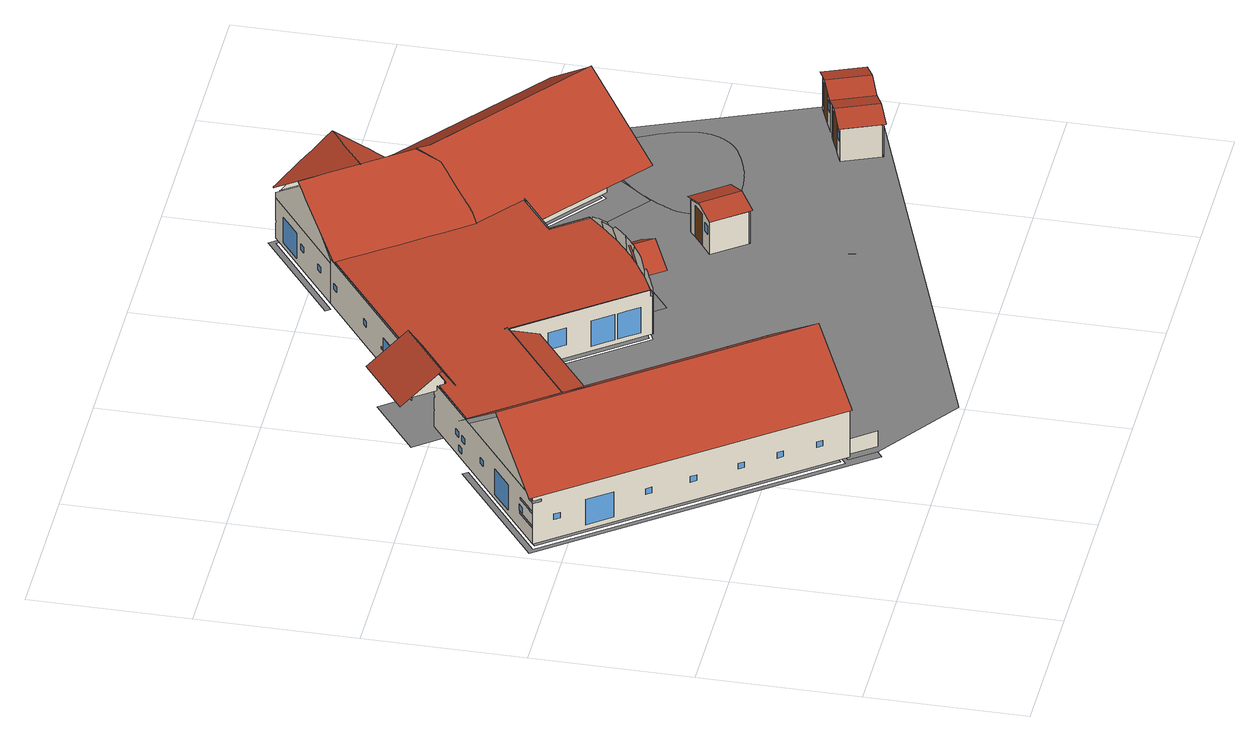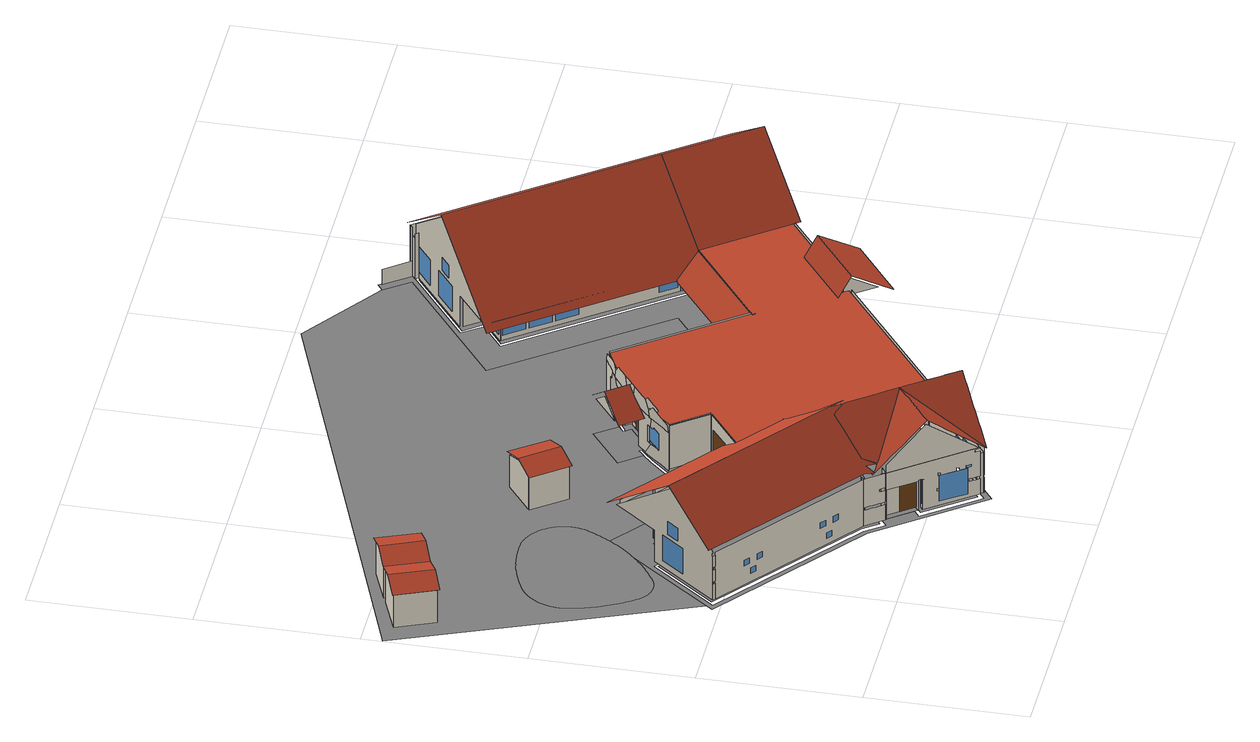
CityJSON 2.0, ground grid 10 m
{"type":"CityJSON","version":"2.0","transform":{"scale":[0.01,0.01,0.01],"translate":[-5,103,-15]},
"CityObjects":{
"building1":{"type":"Building","attributes":{"name":"COLONEL BY CHILD CARE CENTRE"},"geometry":[{"type":"MultiSurface","lod":"3","boundaries":[[[0,1,2,3]],[[4,5,6,7,8]],[[9,10,11,12,13,14,15]],[[16,17,18,19]],[[20,21,22,23,24,25]],[[26,27,28,29,30,31]],[[32,33,34,35]],[[36,37,38,39,40,41]],[[42,43,44,45,46,47]],[[48,49,50,51]],[[52,53,54,55,56,57]],[[58,59,60,61]],[[62,63,64,65]],[[66,67,68,69,70]],[[71,72,73,74,75]],[[76,77,78,79,80]],[[81,82,83,84,85,86]],[[87,88,89,90,91,92,93]],[[94,95,96,97,98,99,100]],[[101,102,103,104,105]],[[106,107,108,109,110,111]],[[112,113,114,115]],[[116,117,118,119,120,121]],[[122,123,124,125]],[[126,127,128,129,130,131,132]],[[133,134,135,136,137,138]],[[139,140,141,142,143,144,145]],[[146,147,148,149,150,151]],[[152,153,154,155,156]],[[157,158,159,160]],[[161,162,163,164]],[[165,166,167,168,169,170]],[[171,172,173,174]],[[175,176,177,178]],[[179,180,181,182]],[[183,184,185,186,187,188,189,190]],[[191,192,193,194,195,196]],[[197,198,199,200]],[[201,202,203,204,205]],[[206,207,208,209]],[[210,211,212,213]],[[214,215,216,217]],[[218,219,220,221]],[[222,223,224,225]],[[226,227,228,229]],[[230,231,232,233]],[[234,235,236,237]],[[238,239,240,241,242,243,244]],[[245,246,247,248,249,250,251]],[[252,253,254,255,256,257,258]],[[259,260,261,262,263,264,265]],[[266,267,268,269,270,271]],[[272,273,274,275]],[[276,277,278,279]],[[280,281,282,283,284,285,286,287,288,289]],[[290,291,292,293]],[[294,295,296,297]],[[298,299,300,301,302]],[[303,304,305,306]],[[307,308,309,310]],[[311,312,313,314]],[[315,316,317,318,319,320,321],[2,1,0,3],[15,14,13,12,11,10,9],[8,7,6,5,4]],[[322,323,324,325,326,327,328,329,330,331,332,333],[47,46,45,44,43,42],[48,51,50,49],[36,41,40,39,38,37],[32,35,34,33],[26,31,30,29,28,27],[16,19,18,17],[20,25,24,23,22,21]],[[334,335,336,337,338]],[[339,340,341,342,343,344]],[[57,56,344,341,345,346,53,52],[60,59,58,61]],[[347,348,349,350,64,63,62,65],[70,69,68,67,66],[80,79,78,77,76],[75,74,73,72,71],[86,85,84,83,82,81]],[[351,352,353,354,355,356],[99,98,97,96,95,94,100],[93,92,91,90,89,88,87],[104,103,102,101,105]],[[357,358,359,360,361,362,363,364,365,366,367,368,369]],[[370,371,372,373],[115,114,113,112],[111,110,109,108,107,106],[121,120,119,118,117,116],[125,124,123,122]],[[374,375,376,377,378,379]],[[380,381,382,383,384,385,386,387,388,389,390,391,392,393,394,395]],[[396,397,398,399]],[[400,401,402,403,404]],[[405,406,407,408,409,410,411,412,413,414,415,416,417,418,419,420,421]],[[405,421,422,423,424,425,426,427,428,429,430],[150,149,148,147,146,151],[144,143,142,141,140,139,145]],[[431,432,433,434,435,436,437,438,439,440,441,442,443,444,445,446,447,448,449,450,451,452,453,454,455,456,457,458,459,460,461,462,463,464,465,466,467,468,469,470],[160,159,158,157],[163,162,161,164]],[[471,472,473,474],[475,476,477,478,479,480]],[[481,482,483,484]],[[485,486,487,488,468,489,490,491],[177,176,175,178],[173,172,171,174],[170,169,168,167,166,165]],[[492,493,494,495,496,497,498,499,500,501,502,503,504,505,506,507,508,509,510,511,512,513,514,515,516,517]],[[518,519,520,521]],[[522,523,524,525,526,527,528,529,530,531,532,533,534,535,536,537,538,539]],[[540,371,180,179,182,181,541,542]],[[543,544,545,546,547,548,549,550,551,552,553,554,555,556,557,558,559,560,561,562,563,564,565,566,567,568,569,570,571,572,573,574,575,576,577,578,579,580,581,582,583,584,585,586,587,588,589,590,591,592,593,594]],[[595,596,597,598,599,600,601,602]],[[603,604,605,606,607,608,609,610,611,612,613,614,615,616,617,618]],[[191,196,619,200,199,620,195,538,534,606,618,192]],[[621,622,623,624]],[[566,625,626,627,628,629]],[[205,204,628,630,631,632]],[[633,632,634,635]],[[636,637,638,639,640,641,642,643,644,645,646,647,648,649,650,651,652,653,654,655,656,657,658,659,660,661,662,663,664,665,666,667,668,669,670,671,672,673,674,675,676,677,678,679,680,681,682,683,684,685,686,687,688,689,690,691,692,693,694,695],[229,228,227,226],[206,209,208,207],[225,224,223,222],[217,216,215,214],[213,212,211,210],[221,220,219,218]],[[696,697,698,699]],[[700,701,702,703,704,705,706,707,708,709,710,711,712,713,714,715,716,717,718,719,720,721,722,723,724,725,726,727,728,729,730,731,732,733,734,735,736,737,738,739,740,741,742,743,744]],[[745,746,747,748]],[[749,750,751,752,753,754],[243,242,241,240,239,238,244],[236,235,234,237],[232,231,230,233]],[[755,756,757,420],[271,270,269,268,267,266],[275,274,273,272],[259,265,264,263,262,261,260],[258,257,256,255,254,253,252],[279,278,277,276],[245,251,250,249,248,247,246]],[[758,759,760,761]],[[762,763,764,765,766,767,768,769,770,771,772,281,773,774,775,776,777]],[[778,779,780,781,782,783,784,785,786,774,787,788,789,790,791,768,792,793,794,795,796,797,798,799,800]],[[801,802,803,804,805,806,807,808,809,810]],[[811,812,813,814,815,816,817,818,819,820,821]],[[822,823,824,825,826,827,828,829,830,831,832]],[[833,834,835]],[[836,837,838,839,840,841]],[[842,843,844,845,840,846]],[[847,848,842,846]],[[849,850,851,852,853,843]],[[854,855,856,857,858]],[[856,372,859,860,861,862,863,540,371,864,857]],[[865,866,867,868]],[[869,870,871,872]],[[873,329,337,874]],[[875,876,871,877]],[[878,879,880,881]],[[882,883,884,885]],[[886,887,888,889]],[[890,891,892,488,487]],[[893,894,895,896]],[[897,898,899,900,901,902,903,904,905,906,907]],[[908,909,910,911,912,913,914,915,916,917]],[[918,919,920,921,922,923,924,925,911,926]],[[927,928,929,930,931,932,921,933,919]],[[934,935,936,937,938,939,940,929,941,942]],[[943,944,945,946,947,948,949,950,936,951]],[[952,953,954,955]],[[956,957,958,959,960]],[[961,962,963,964,965,966]],[[967,963,964,293,292,291,290,968,969],[296,295,294,297]],[[970,971,972,973,974,975,976,977]],[[978,979,980,976,977]],[[981,982,983,984]],[[985,986,987,302,301,300,299,972,973],[305,304,303,306]],[[988,989,990,991]],[[992,993,994,995,996]],[[997,998,999,1000]],[[1001,1002,1003,310,309,308,307,1004,1005],[313,312,311,314]],[[1006,1007,1008,1009,1010,1011,1012,1013,1014,1015,1016,1017,1018,1019,1020,1021,1022,1023,1024,1025,1026,1027,1028,1029,1030,1031,1032,1033,1034,1035,1036,1037,1038]],[[1039,1040,1041,1042,1043,1044,1045,1046,1047,1048,1049,1050,1051,1052,1053,1054,1055,1056,1057,1058,1059,1011,1060,1009,1008,1061,1062,1063,1064,1065,1066,1067,1068,1069,1070,1071,1072]],[[1073,1074,1075,1076,1077,1078,1079,1080,1081,1082,1083,1084,1085,1086,1087,1088,1089]],[[1090,1091,1092,1093,1094,1095,1096,1097,1098,1099,1100,1101,1102,1103,1104,1105,1106,1107,1108]],[[1085,1084,1109,1110,1111,1112,1113,1114,1115,1116,1117,1118,1119,1120,1121,1122,1123,1124,1125,1126,1127,1128,1129,1130,1131,1132,1133,1134,1135,1136,1137,1138,1139,1140,1141,1142,1143,1144,1145]],[[1146,1096,1147,1148,1149,1150,1151,1152,1153,1154,1140,1139,1138,1137,1155,1135,1156,1157,1158,1159,1160,1161,1162,1163,1164,1165,1166,1167,1168,1169,1170,1171,1172,1173,1174,1175,1176,1177,1178,1179,1180,1181,1182,1183,1184,1185,1186,1187,1188,1189,1190,1191]],[[1192,1193,1194,1195]],[[1196,1197,1198,1199,1200,1201]],[[1202,810,1203,1204,1197,1196]],[[1205,1206,1207,1208]],[[1209,1210,1205,1208]],[[1211,1212,1213,1214,1215,1216,1217,1193,1218]],[[1215,1214,1219,1220,1221]],[[1222,1211,1218,1192]],[[1223,1213,1224,1225,1226,1227,1228]],[[1227,1229,1230,1228]],[[1231,1232,1233]],[[1234,1231,1233]],[[1235,1234,1233]],[[1236,1235,1233]],[[1237,1236,1233]],[[1238,1237,1233]],[[1239,1238,1233]],[[1240,1239,1233]],[[1241,1240,1233]],[[1242,1241,1233]],[[1243,1242,1233]],[[1244,1243,1233]],[[1245,1244,1233]],[[1246,1247,1248]],[[1246,1248,1233]],[[1249,1250,1233]],[[1251,1245,1233]],[[1251,1252,1245]],[[1253,1251,1233]],[[1254,1255,1233]],[[1255,1256,1233]],[[1254,1257,1255]],[[1258,1259,850,1260,1261,838,1262,1263,1264,1265,1266,1267,1268,1269,1270,1271,1272,1273,1274,1275,1276,1277,1278,1279,1280,1281,1282,1283,1284,1285,1286,1287,1288,1289,1290,1291,1292,1293,1294,1295,1296,1297,1298,1299,1300,1301]],[[1302,1303,1304,1305]],[[1306,1307,1303,1302]],[[1308,1309,1307,1306]],[[1310,1311,1309,1308]],[[1312,1313,1314,1315]],[[1316,1317,1313,1312]],[[1318,1319,1320,1321,1322,1323,1324,1325,1326,1327,1328,1329,1330,1331,1332,1333,1334,1335,1336,1337,1338,1339,1340,1341,1342,1343,1344,1345,1346,1347,1348,1349,1350,1351,1352,1353,1354,1355,1356,1357,1358,1359,1360,1361,1362,1363,1364,1365,1366,1367,1368]],[[1369,1370,1371,1372,1373,1374,1375,1376,1377,1378,1379,1380,1381,1382,1383,1384]],[[1385,1386,1387,1388,1389,1337,1336,1390,1391,1392,1393,1394]],[[1395,1396,1397,1398,1399,1400,1401,1402,1403,1404,1405,1406,1407,1408,1409,1410,1411,1412,1413,1414]],[[1415,1416,1417,1410,1409,1408,1418,1419,1420,1421,1422,1423,1424,1425,1426,1427,1428,1429,1430,1431,1432,1433,1434,1435,1436,1437,1438,1439,1440,1441,1442,1443,1444,1445,1446,1447,1448,1449,1450,1451,1372,1371,1370,1369]],[[1452,1453,1454,1455]],[[1456,1457,1458,1459]],[[1460,1461,1462,1463,1464,1465,1466,1467,1468,1469,1470,1471,1472,1473,1474,1475,1476,1477,1478,1479,1480,1481,1482],[1483,1484,1485,1486,1487,1488,1489,1490,1491,1492,1493,1494,1495,1496,1497,1498,1499,1500,1501,1502,1503,1504,1505,1506,1507,1508,1509,1510,1511,1512,1513,1514,1515,1516,1517,1518,1519,1520,1521,1522,1523,1524,1525,1526,1527,1528,1529,1530,1531,1532,1533,1534,1535,1536,1537,1538,1539,1540,1541,1542,1543,1544,1545,1546,1547,1548,1549,1550,1551,1552,1553,1554,1555,1556,1557,1558,1559,1560,1561,1562,1563,1564,1565,1566,1567,1568,1569,1570,1571,1572,1573,1574,1575,1576,1577,1578,1579,1580,1581,1582,1583,1584,1585,1586,1587,1588,1589,1590,1591,1592,1593,1594,1595,1596,1597,1598,1599,1600,1601,1602,1603,1604,1605,1606,1607,1608,1609]],[[1610,1611,1612,1613]],[[1614,1615,1616,1617,1618,1619,1620,1621,1622,1623,1624,1625,1626,1627,1628,1629,1630,1631,1632,1633,1634,1635,1636,1637,1638,1639,1640,1641,1642,1643,1644,1645,1646,1647,1648,1649,1650,1651,1652,1653,1654,1655,1656,1657,1658,1659,1660,1661,1662,1663,1664,1665,1666,1667,1668,1669,1670,1671,1672,1673,1674,1675,1676,1677,1678,1679,1680,1681,1682,1683,1684,1685,1686,1687,1688,1689,1690,1691,1692,1693,1694,1695,1696,1697,1698,1699,1700,1701,1702,1703,1704,1705,1706,1707,1708,1709,1710,1711,1712,1713,1714,1715,1716,1717,1718,1719,1720,1721,1722,1723,1724,1725,1726,1727,1728,1729,1730,1731,1732,1733,1734,1735,1736,1737,1738,1739,1740,1741,1742,1743,1744,1745,1746,1747,1748,1749,1750,1751,1752,1753,1754,1755,1756,1757,1758,1759,1760,1761,1762,1763,1764,1765,1766,1767,1768,1769,1770,1771,1772,1773,1774,1775,1776,1777,1778,1779,1780,1781,1782,1783,1784,1785,1786,1787,1788,1789,1790,1791,1792,1793,1794,1795,1796,1797,1798,1799,1800,1801,1802,1803,1804,1805,1806,1807,1808,1809,1810,1811,1812,1813,1814,1815,1816,1817,1818,1819,1820,1821,1822,1823,1824,1825,1826,1827,1828,1829,1830,1831,1832,1833]],[[1834,1835,1836,1837,1838,1839,1840,1841,1842,1843,1844,1845,1846,1847,1848,1849,1850,1851,1852,1853,1854,1855,1856,1857,1858,1859,1860,1861,1862,1863,1864,1865,1866,1867,1868,1869,1870,1871,1872,1873,1874,1875,1876,1877,1878,1879,1880,1881,1882,1883,1884,1885,1886,1887,1888,1889,1890,1891,1892,1893,1894,1895,1896,1897,1898,1899,1900,1901,1902,1903,1904,1905,1906,1907,1908,1909,1910,1911,1912,1913,1914,1915,1916,1917,1918,1919,1920,1921,1922,1923,1924,1925,1926,1927,1928,1929,1930,1931,1932,1933,1934,1935,1936,1937,1938,1939,1940,1941,1942,1943,1944,1945,1946,1947,1948,1949,1950,1951,1952,1953,1954,1955,1956,1957,1958,1959,1960,1961,1962,1963,1964,1965,1966,1967,1968,1969,1970,1971,1972,1973,1974,1975,1976,1977,1978,1979,1980,1981,1982,1983,1984,1985,1986,1987,1988,1989,1990,1991,1992,1993,1994,1995,1996,1997,1998,1999,2000,2001,2002,2003,2004,2005,2006,2007,2008,2009,2010,2011,2012,2013,2014,2015,2016,2017,2018,2019,2020,2021,2022,2023,2024,2025,2026,2027]]],"semantics":{"surfaces":[{"type":"Window"},{"type":"Door"},{"type":"WallSurface"},{"type":"RoofSurface"},{"type":"GroundSurface"}],"values":[0,0,0,0,0,0,0,0,0,0,1,0,0,0,0,0,0,0,0,0,0,0,0,0,1,0,0,0,0,0,0,0,0,0,1,0,1,0,1,0,0,0,0,0,0,0,0,0,0,0,0,0,0,0,0,1,0,1,0,1,0,2,2,2,2,2,2,2,2,2,2,2,2,2,2,2,2,2,2,2,2,2,2,2,2,2,2,2,2,2,2,2,2,2,2,2,2,2,2,2,2,2,2,2,2,2,2,2,2,2,2,2,2,2,2,2,2,2,2,2,2,2,2,2,2,2,2,2,2,2,2,2,2,2,2,2,2,2,3,3,3,3,3,3,3,3,3,3,3,3,3,3,3,3,3,3,3,3,3,3,3,3,3,3,3,3,3,3,3,3,3,3,3,3,3,3,3,3,3,3,3,3,3,4,4,4,4,4,4,4,4,4,4,4]}}]}
},
"vertices":[
[1494,705,281],[1494,705,101],[1375,614,101],[1375,614,281],[1657,828,281],[1731,884,281],[1731,884,101],[1587,775,101],[1587,775,281],[1694,856,401],[1694,856,359],[1694,856,311],[1661,831,311],[1657,828,311],[1623,802,311],[1623,802,401],[303,1919,89],[303,1919,269],[412,1775,269],[412,1775,89],[192,2065,188],[189,2069,188],[178,2083,188],[178,2083,228],[203,2051,228],[203,2051,188],[552,1590,188],[549,1594,188],[538,1608,188],[538,1608,228],[562,1577,228],[562,1577,188],[713,1377,188],[713,1377,228],[738,1345,228],[738,1345,188],[914,1112,188],[911,1116,188],[901,1130,188],[901,1130,228],[925,1098,228],[925,1098,188],[1221,707,188],[1218,711,188],[1208,725,188],[1208,725,228],[1232,693,228],[1232,693,188],[1054,928,188],[1054,928,228],[1078,896,228],[1078,896,188],[1817,1138,276],[1817,1138,56],[1813,1135,56],[1748,1086,56],[1744,1083,56],[1744,1083,276],[1890,1193,269],[1890,1193,89],[1833,1150,89],[1833,1150,269],[1197,2140,236],[1161,2188,236],[1161,2188,56],[1197,2140,56],[1804,1339,269],[1804,1339,89],[1841,1290,89],[1894,1220,89],[1894,1220,269],[1597,1612,269],[1597,1612,89],[1653,1538,89],[1688,1492,89],[1688,1492,269],[1734,1431,269],[1700,1476,269],[1700,1476,89],[1791,1356,89],[1791,1356,269],[1209,2124,209],[1209,2124,89],[1244,2078,89],[1247,2074,89],[1281,2028,89],[1281,2028,209],[2190,2131,89],[2152,2181,89],[2099,2251,89],[2099,2251,269],[2155,2177,269],[2190,2131,269],[2190,2131,177],[2293,1995,89],[2237,2069,89],[2202,2115,89],[2202,2115,269],[2240,2065,269],[2293,1995,269],[2293,1995,177],[1964,2430,149],[1929,2475,149],[1929,2475,269],[2001,2380,269],[2001,2380,149],[3435,2695,89],[3435,2695,177],[3435,2695,182],[3435,2695,269],[3553,2603,269],[3553,2603,89],[3568,2591,89],[3568,2591,269],[3687,2499,269],[3687,2499,89],[3294,2804,89],[3290,2807,89],[3245,2843,89],[3245,2843,209],[3339,2769,209],[3339,2769,89],[3181,2892,89],[3181,2892,269],[3229,2855,269],[3229,2855,89],[3762,2557,276],[3806,2636,276],[3806,2636,56],[3803,2630,56],[3764,2560,56],[3761,2555,56],[3761,2555,276],[3727,2496,269],[3757,2547,269],[3757,2547,89],[3756,2546,89],[3727,2494,89],[3727,2494,269],[4035,2667,281],[4038,2671,281],[4092,2740,281],[4092,2740,100],[3981,2598,100],[3981,2598,188],[3981,2598,281],[4064,2704,401],[4064,2704,311],[4038,2671,311],[4035,2667,311],[4009,2633,311],[4009,2633,401],[1694,3410,164],[1694,3410,264],[1693,3410,264],[1596,3339,264],[1596,3339,164],[1917,3574,188],[1917,3574,228],[1885,3550,228],[1885,3550,188],[2234,3815,188],[2234,3815,228],[2203,3791,228],[2203,3791,188],[2780,4228,89],[2780,4228,269],[2710,4175,269],[2706,4172,269],[2636,4119,269],[2636,4119,89],[2593,4087,188],[2593,4087,228],[2561,4063,228],[2561,4063,188],[2410,3948,188],[2410,3948,228],[2378,3924,228],[2378,3924,188],[3003,2778,276],[3003,2778,56],[2865,2674,56],[2865,2674,276],[3040,4058,266],[2987,4135,266],[2937,4207,266],[2937,4207,174],[2937,4207,86],[2937,4206,86],[2990,4130,86],[3040,4058,86],[2702,2222,276],[2702,2222,56],[2698,2219,56],[2634,2170,56],[2630,2167,56],[2630,2167,276],[2630,2168,269],[2630,2168,89],[2582,2131,89],[2582,2131,269],[3088,3929,266],[3088,3929,56],[3147,3850,56],[3152,3844,56],[3152,3844,266],[503,2503,89],[503,2503,269],[359,2394,269],[359,2394,89],[891,2796,96],[891,2796,136],[859,2772,136],[859,2772,96],[859,2772,188],[859,2772,228],[827,2748,228],[827,2748,188],[922,2821,188],[922,2821,228],[891,2796,228],[891,2796,188],[659,2621,188],[659,2621,228],[627,2597,228],[627,2597,188],[237,2301,188],[237,2301,228],[205,2277,228],[205,2277,188],[1521,2483,269],[1521,2483,89],[1446,2426,89],[1446,2426,269],[1430,2414,269],[1430,2414,89],[1382,2378,89],[1382,2378,269],[1293,2310,269],[1366,2365,269],[1366,2365,177],[1366,2365,89],[1247,2275,89],[1247,2275,182],[1247,2275,269],[3522,3524,205],[3522,3524,228],[3490,3548,228],[3490,3548,210],[3490,3548,188],[3504,3537,188],[3522,3524,188],[3601,3462,205],[3601,3462,228],[3569,3487,228],[3569,3487,210],[3569,3487,188],[3583,3476,188],[3601,3462,188],[3985,3164,205],[3985,3164,228],[3954,3188,228],[3954,3188,210],[3954,3188,188],[3972,3174,188],[3985,3164,188],[4064,3102,228],[4033,3127,228],[4033,3127,210],[4033,3127,188],[4047,3116,188],[4064,3102,188],[4025,3133,151],[3993,3157,151],[3993,3157,111],[4025,3133,111],[3561,3493,135],[3530,3517,135],[3530,3517,95],[3561,3493,95],[2855,2292,266],[2948,2366,266],[2948,2366,204],[2948,2366,146],[2947,2365,146],[2902,2330,146],[2898,2326,146],[2854,2291,146],[2854,2291,209],[2854,2291,266],[4753,1400,56],[4753,1400,277],[4664,1364,277],[4664,1364,56],[4632,1351,182],[4632,1351,240],[4592,1334,240],[4592,1334,182],[4394,1254,56],[4477,1288,56],[4477,1288,277],[4387,1251,277],[4387,1251,56],[4356,1238,182],[4356,1238,240],[4316,1222,240],[4316,1222,182],[3366,1890,56],[3366,1890,277],[3289,1832,277],[3289,1832,56],[3262,1812,182],[3262,1812,240],[3227,1785,240],[3227,1785,182],[1819,950,281],[1811,945,281],[1811,945,56],[1344,591,56],[1344,591,421],[1652,824,716],[2114,1175,281],[131,2146,342],[131,2146,362],[119,2161,362],[107,2177,362],[95,2193,362],[95,2193,404],[1338,554,404],[1338,554,56],[95,2193,56],[95,2193,342],[107,2177,342],[119,2161,342],[1342,557,404],[1355,567,404],[1360,571,408],[1360,571,56],[1342,557,56],[1807,966,56],[1807,966,340],[1728,1070,340],[1724,1075,340],[1724,1075,56],[1728,1070,56],[1905,1205,340],[1905,1205,56],[1902,1210,56],[1902,1210,340],[1146,2207,340],[1146,2207,56],[1775,2678,372],[2330,1946,372],[2330,1946,328],[2338,1936,328],[2338,1936,56],[1775,2678,56],[2884,2580,56],[2830,2650,56],[2830,2650,328],[2830,2650,340],[2830,2650,372],[2990,2440,372],[2990,2440,340],[2990,2440,328],[2990,2440,260],[2990,2440,192],[2990,2440,114],[2990,2440,56],[2889,2573,56],[3704,2486,56],[3167,2903,56],[3167,2903,396],[3704,2486,396],[3811,2654,56],[3812,2653,56],[3812,2653,276],[3821,2646,276],[3821,2646,545],[3811,2654,545],[3818,2633,536],[3818,2633,56],[3814,2628,56],[3814,2628,276],[3758,2556,276],[3758,2556,56],[3707,2491,56],[3707,2491,89],[3715,2500,89],[3752,2548,89],[3752,2548,269],[3715,2500,269],[3707,2491,269],[3707,2491,281],[3715,2500,281],[3715,2500,410],[3922,2553,536],[3929,2562,545],[3929,2562,56],[3922,2553,56],[3814,2629,56],[3814,2629,531],[3918,2548,531],[3918,2548,281],[3918,2548,56],[4257,2953,367],[4256,2953,367],[4242,2964,367],[4242,2964,286],[4253,2956,286],[4254,2955,286],[4254,2955,266],[4253,2956,266],[4242,2964,266],[4242,2964,184],[4253,2956,184],[4254,2955,184],[4254,2955,164],[4253,2956,164],[4242,2964,164],[4242,2964,56],[4257,2953,56],[3939,2543,56],[3939,2543,281],[3933,2536,281],[3729,2273,281],[4042,2675,669],[4257,2953,399],[4257,2953,387],[4253,2948,387],[4253,2948,367],[1395,3179,184],[1409,3189,184],[1424,3201,184],[1440,3213,184],[1456,3225,184],[1472,3237,184],[1488,3249,184],[1504,3262,184],[1520,3274,184],[1536,3286,184],[1552,3298,184],[1568,3310,184],[1584,3322,184],[1600,3334,184],[1600,3334,264],[1695,3407,264],[1695,3407,184],[1711,3419,184],[1727,3431,184],[1727,3431,164],[1711,3419,164],[1695,3407,164],[1600,3334,164],[1584,3322,164],[1568,3310,164],[1552,3298,164],[1536,3286,164],[1520,3274,164],[1504,3262,164],[1488,3249,164],[1472,3237,164],[1456,3225,164],[1440,3213,164],[1424,3201,164],[1409,3189,164],[1395,3179,164],[1395,3179,56],[2269,3842,56],[2269,3842,372],[1395,3179,372],[2286,3819,372],[2273,3837,372],[2273,3837,56],[2286,3819,56],[2275,3834,164],[2275,3834,264],[2278,3831,264],[2278,3830,264],[2281,3826,264],[2281,3826,164],[2862,4283,56],[2875,4266,56],[2875,4266,340],[2862,4283,340],[2858,4288,184],[2863,4292,184],[2863,4292,340],[2269,3842,340],[2863,4292,56],[2863,4292,164],[2858,4288,164],[3263,3764,286],[3275,3748,286],[3275,3748,266],[3263,3764,266],[3251,3780,266],[3251,3780,184],[3264,3763,184],[3276,3747,184],[3288,3731,184],[3300,3715,184],[3312,3699,184],[3324,3684,184],[3336,3668,184],[3336,3668,164],[3324,3684,164],[3312,3699,164],[3300,3715,164],[3288,3731,164],[3276,3747,164],[3264,3763,164],[3251,3780,164],[3251,3780,56],[3337,3667,56],[3337,3667,387],[3251,3780,387],[3251,3780,286],[3332,3663,56],[3313,3649,56],[3313,3649,387],[3332,3663,387],[2607,2096,85],[2607,2096,114],[2607,2096,143],[2607,2096,172],[2607,2096,191],[2607,2096,211],[2607,2096,230],[2607,2096,250],[2607,2096,274],[2607,2096,298],[2607,2096,328],[2607,2096,340],[2581,2130,340],[2577,2135,340],[2577,2135,328],[2577,2135,56],[2581,2130,56],[2607,2096,56],[3167,2903,372],[2846,2660,56],[2846,2660,372],[3040,4059,266],[3040,4059,178],[3050,4046,178],[3050,4046,158],[3040,4059,158],[3040,4059,86],[2987,4129,86],[2931,4203,86],[2931,4203,164],[2920,4217,164],[2907,4233,164],[2895,4249,164],[2883,4265,164],[2880,4269,164],[2880,4269,56],[3105,3973,56],[3105,3973,266],[3099,3981,266],[3099,3981,273],[3115,3959,276],[3123,3949,273],[3123,3949,266],[3248,3784,266],[3248,3784,387],[2880,4269,387],[2880,4269,381],[2888,4258,381],[2901,4242,381],[2901,4242,361],[2888,4258,361],[2880,4269,361],[2880,4269,184],[2883,4265,184],[2895,4249,184],[2907,4233,184],[2920,4217,184],[2931,4203,184],[2931,4203,266],[2925,4211,266],[2912,4227,266],[2912,4227,286],[2925,4211,286],[2937,4195,286],[2937,4195,266],[2961,4163,266],[2961,4163,286],[2973,4147,286],[2973,4147,266],[3033,4067,266],[3033,4067,286],[3045,4051,286],[3045,4051,266],[3081,3955,266],[3089,3961,266],[3089,3961,86],[3097,3967,86],[3097,3967,266],[3100,3970,266],[3100,3970,56],[3081,3955,56],[2753,2268,56],[2753,2268,328],[2753,2268,340],[2756,2263,340],[2782,2229,340],[2782,2229,328],[2782,2229,294],[2782,2229,260],[2782,2229,226],[2782,2229,192],[2782,2229,158],[2782,2229,124],[2782,2229,104],[2782,2229,85],[2782,2229,56],[2756,2263,56],[2630,2167,269],[2630,2167,89],[3247,3776,387],[3247,3776,56],[3260,3758,56],[3260,3758,387],[3216,3760,387],[3201,3749,387],[3201,3749,56],[3216,3760,56],[3248,3784,56],[3216,3760,269],[3090,3927,269],[3090,3927,266],[3090,3927,56],[3117,3947,266],[3117,3947,56],[1156,2998,184],[1156,2998,266],[1143,2988,266],[1143,2988,286],[1156,2998,286],[1156,2998,372],[100,2197,372],[100,2197,362],[111,2206,362],[127,2218,362],[143,2230,362],[143,2230,342],[127,2218,342],[111,2206,342],[100,2197,342],[100,2197,286],[107,2202,286],[123,2215,286],[139,2227,286],[155,2239,286],[171,2251,286],[186,2263,286],[202,2275,286],[218,2287,286],[234,2299,286],[234,2299,266],[218,2287,266],[202,2275,266],[186,2263,266],[171,2251,266],[155,2239,266],[139,2227,266],[123,2215,266],[107,2202,266],[100,2197,266],[100,2197,184],[111,2205,184],[127,2218,184],[143,2230,184],[159,2242,184],[174,2254,184],[190,2266,184],[206,2278,184],[222,2290,184],[238,2302,184],[238,2302,164],[222,2290,164],[206,2278,164],[190,2266,164],[174,2254,164],[159,2242,164],[143,2230,164],[127,2218,164],[111,2205,164],[100,2197,164],[100,2197,56],[1156,2998,56],[1156,2998,164],[1147,2991,164],[1147,2991,184],[1173,2976,56],[1173,2976,372],[1160,2993,372],[1160,2993,56],[1408,3162,340],[1169,2981,340],[1169,2981,298],[1175,2985,300],[1180,2989,302],[1186,2993,304],[1191,2998,306],[1197,3002,307],[1203,3006,309],[1208,3010,311],[1214,3015,312],[1220,3019,313],[1225,3023,315],[1231,3028,316],[1237,3032,317],[1242,3036,318],[1248,3041,319],[1254,3045,319],[1260,3049,320],[1265,3054,320],[1271,3058,321],[1277,3062,321],[1283,3067,321],[1289,3071,321],[1294,3076,321],[1300,3080,321],[1306,3084,321],[1312,3089,320],[1318,3093,320],[1323,3098,319],[1329,3102,319],[1335,3106,318],[1341,3111,317],[1346,3115,316],[1352,3119,315],[1358,3124,313],[1363,3128,312],[1369,3132,311],[1375,3137,309],[1380,3141,307],[1386,3145,306],[1392,3149,304],[1397,3154,302],[1403,3158,300],[1408,3162,297],[1790,2689,372],[1779,2703,372],[1779,2703,56],[1790,2689,56],[1776,2676,56],[1231,2263,56],[1231,2263,276],[1159,2208,276],[1159,2208,372],[1776,2676,372],[4242,2964,387],[3330,3673,387],[3330,3673,56],[3326,3668,391],[3312,3649,409],[3312,3649,56],[3326,3668,56],[2984,2407,328],[3013,2439,328],[3013,2439,56],[2960,2381,56],[2908,2322,56],[2855,2264,56],[2894,2307,146],[2910,2324,146],[2948,2367,146],[2948,2367,204],[2948,2367,266],[2921,2337,266],[2894,2307,266],[2897,2310,328],[2926,2343,328],[2955,2375,328],[2804,2225,289],[2824,2243,289],[2843,2261,289],[2822,2242,308],[2801,2223,328],[2834,2252,328],[2850,2266,328],[2866,2281,328],[2898,2310,328],[2865,2280,266],[2864,2280,266],[2864,2279,266],[2864,2279,209],[2864,2279,146],[2851,2268,56],[2793,2215,56],[2793,2215,286],[2776,2200,286],[2760,2185,286],[2728,2156,286],[2735,2163,328],[2762,2187,328],[2783,2206,308],[2586,2061,289],[2606,2074,289],[2627,2088,308],[2636,2093,286],[2617,2082,286],[2617,2082,56],[2579,2058,56],[2548,2037,89],[2548,2037,269],[2565,2048,289],[2600,2076,324],[2596,2074,321],[2596,2074,289],[2545,2043,269],[2513,2024,269],[2495,2013,328],[2531,2035,328],[2567,2057,328],[2591,2071,328],[2597,2075,328],[2603,2079,328],[2380,1949,328],[2419,1967,328],[2458,1986,328],[2450,1982,269],[2416,1966,269],[2416,1966,89],[2450,1982,89],[2423,1969,56],[2382,1950,56],[2341,1931,56],[2341,1931,328],[2904,2092,289],[2706,1943,289],[2798,2012,379],[1322,3343,340],[1436,3192,340],[1436,3192,370],[1456,3165,370],[1456,3165,397],[1431,3198,457],[1159,2928,383],[1153,2936,397],[1161,2942,397],[1448,3159,397],[1462,3157,383],[1462,3157,370],[1159,2928,370],[1153,2936,370],[1133,2963,370],[1133,2963,340],[1019,3113,340],[1128,2969,457],[3142,2945,340],[3142,2945,410],[3131,2931,396],[3131,2931,56],[3142,2945,56],[3167,2903,378],[3159,2909,382],[3140,2924,378],[3140,2924,372],[3153,2914,372],[3153,2914,56],[3246,3783,440],[3089,3990,656],[2883,4263,387],[3246,3783,387],[1358,573,344],[1358,573,56],[1384,592,56],[1384,592,344],[1338,554,344],[1360,571,344],[1370,610,376],[1370,610,56],[1384,592,376],[1478,415,56],[1478,415,164],[1361,569,164],[1361,569,56],[2100,1187,281],[2100,1187,312],[1346,2181,312],[1346,2181,281],[3048,2815,281],[3048,2815,312],[3720,2293,312],[3720,2293,281],[2863,4292,381],[2577,4075,655],[2269,3842,361],[780,2712,376],[432,2449,704],[117,2210,408],[117,2210,376],[2867,2308,328],[2899,2339,328],[2932,2371,328],[2899,2339,372],[2915,2355,406],[2894,2335,413],[2874,2314,419],[2853,2294,425],[2832,2274,430],[2802,2245,372],[2834,2276,328],[3010,2434,328],[2947,2366,328],[2884,2297,328],[2879,2292,372],[2905,2320,413],[2925,2341,406],[2944,2362,398],[2964,2383,390],[2983,2404,381],[3002,2425,372],[2814,2235,328],[2744,2174,328],[2744,2173,372],[2754,2182,442],[2776,2201,439],[2799,2221,437],[2821,2240,433],[2843,2260,430],[2884,2296,328],[2670,2118,328],[2671,2119,372],[2660,2110,442],[2683,2128,442],[2707,2146,443],[2731,2164,442],[2743,2173,372],[2592,2067,328],[2514,2016,328],[2520,2020,372],[2561,2046,430],[2586,2062,433],[2610,2078,437],[2635,2094,439],[2671,2118,372],[2670,2117,328],[2431,1974,328],[2348,1932,328],[2359,1937,372],[2384,1950,381],[2409,1963,390],[2434,1976,398],[2460,1989,406],[2485,2002,413],[2513,2017,328],[4903,1181,285],[4805,1421,285],[4805,1421,56],[4903,1181,56],[4663,1083,56],[4663,1083,285],[4783,1131,325],[4894,1177,288],[4894,1177,56],[4668,1096,288],[4578,1318,288],[4574,1327,288],[4574,1327,56],[4578,1318,56],[4668,1096,56],[4685,1372,325],[4796,1418,56],[4796,1418,288],[4614,1074,56],[4524,1296,56],[4520,1305,56],[4520,1305,288],[4524,1296,288],[4614,1074,288],[4618,1064,288],[4618,1064,56],[4386,970,56],[4386,970,285],[4507,1019,325],[4288,1211,56],[4288,1211,285],[4383,979,285],[4383,979,56],[4409,1260,325],[4298,1215,288],[4298,1215,56],[3568,1717,285],[3411,1925,285],[3411,1925,56],[3568,1717,56],[3361,1560,56],[3361,1560,285],[3464,1639,325],[3560,1711,288],[3560,1711,56],[3203,1768,56],[3203,1768,285],[3354,1568,285],[3354,1568,56],[3307,1846,325],[3211,1774,288],[3211,1774,56],[3403,1919,56],[3403,1919,288],[3071,3976,695],[3038,3951,694],[3005,3926,694],[2972,3900,694],[2939,3875,694],[2905,3850,694],[2872,3824,694],[2839,3799,693],[2806,3773,693],[2806,3775,692],[2815,3833,660],[2824,3892,627],[2832,3950,595],[2841,4009,563],[2850,4067,530],[2859,4126,498],[2868,4184,465],[2876,4243,433],[2885,4301,400],[2884,4303,399],[2882,4305,397],[2887,4308,397],[2891,4312,397],[2903,4294,413],[2914,4277,430],[2938,4243,463],[2962,4208,496],[2986,4174,529],[3010,4140,562],[3033,4105,595],[3057,4071,629],[3081,4036,662],[3105,4002,695],[3298,3722,411],[3303,3714,403],[3298,3711,403],[3293,3707,404],[3290,3712,408],[3287,3716,413],[3284,3721,417],[3281,3726,422],[3254,3729,437],[3228,3732,452],[3176,3738,483],[3123,3743,513],[3070,3749,543],[3018,3754,573],[2965,3759,603],[2912,3764,632],[2859,3769,662],[2806,3774,692],[2805,3775,693],[2838,3800,693],[2872,3825,693],[2938,3875,694],[3039,3951,695],[3072,3976,695],[3105,4001,695],[3127,3969,663],[3149,3937,630],[3171,3905,598],[3193,3874,565],[3215,3842,533],[3237,3810,501],[3259,3778,468],[3281,3746,436],[3292,3730,420],[3718,2213,280],[2997,2774,279],[3098,2851,371],[2817,3070,370],[2812,3073,370],[2807,3076,370],[2801,3079,369],[2846,3107,406],[2876,3145,442],[2905,3183,478],[2935,3221,514],[2964,3259,550],[2993,3297,586],[3023,3335,622],[3018,3480,705],[3082,3410,693],[4058,2651,695],[3082,3410,695],[3018,3480,683],[3107,3443,664],[3132,3475,633],[3157,3508,602],[3183,3540,571],[3208,3573,540],[3233,3605,510],[3258,3638,479],[3236,3725,438],[3284,3670,448],[3293,3722,413],[3297,3717,414],[3301,3712,415],[3305,3708,416],[3309,3703,417],[3328,3675,425],[4279,2935,423],[4058,2650,693],[2934,3221,515],[2905,3183,479],[2875,3145,443],[2846,3107,407],[2802,3080,368],[2740,3162,368],[2678,3244,369],[2615,3326,369],[2553,3408,369],[2491,3491,369],[2429,3573,370],[2367,3655,370],[2305,3737,370],[2243,3819,371],[2278,3850,406],[2314,3881,442],[2349,3911,478],[2384,3942,514],[2419,3973,550],[2455,4004,586],[2490,4035,622],[2525,4065,658],[2561,4096,694],[2618,4020,694],[2676,3944,694],[2734,3868,694],[2792,3791,694],[2799,3782,694],[2803,3777,694],[2805,3775,694],[2807,3772,694],[2821,3753,694],[2850,3715,693],[2908,3639,693],[2966,3563,693],[3024,3487,693],[3023,3334,622],[3233,3605,509],[3182,3540,571],[3157,3508,601],[3132,3475,632],[3106,3442,663],[3023,3486,694],[2966,3562,694],[2908,3639,694],[2850,3715,694],[2800,3782,694],[2735,3868,694],[2677,3944,694],[2619,4020,693],[2561,4097,693],[2597,4120,661],[2633,4144,628],[2669,4167,595],[2705,4190,562],[2741,4214,529],[2777,4237,496],[2812,4261,463],[2848,4284,430],[2884,4308,397],[2884,4307,397],[2885,4307,397],[2877,4248,430],[2868,4188,462],[2860,4129,495],[2851,4070,528],[2842,4011,561],[2833,3952,594],[2824,3893,627],[2814,3834,660],[2805,3776,693],[2806,3774,693],[2807,3773,693],[2834,3771,678],[2861,3769,662],[2915,3764,631],[2969,3759,600],[3023,3754,569],[3078,3748,538],[3132,3743,508],[3186,3737,477],[3241,3730,447],[3259,3638,479],[410,2477,741],[1676,807,741],[1317,535,404],[51,2205,404],[2797,2011,416],[2693,2148,416],[2798,2228,328],[2843,2262,289],[2844,2260,289],[2947,2125,289],[2667,1913,289],[2563,2050,289],[2602,2080,328],[1101,2938,498],[938,3154,323],[1305,3432,323],[1468,3216,498],[1522,3145,370],[1155,2867,370],[1208,2246,369],[1210,2247,367],[1420,2159,282],[1375,2219,282],[1245,2274,335],[1302,2317,281],[2165,1178,281],[813,1946,741],[1335,2189,282],[1212,2240,332],[1208,2246,335],[805,2777,369],[1895,2520,282],[1380,2129,282],[1327,2089,282],[1257,2181,332],[1208,2246,367],[1776,2676,367],[1163,2306,367],[1731,2736,367],[2362,1960,368],[2339,1950,368],[1784,2682,368],[2386,1971,368],[2409,1983,368],[2433,1994,368],[2456,2006,368],[2478,2019,368],[2501,2031,368],[2524,2044,368],[2546,2058,368],[2568,2071,368],[2590,2085,368],[2612,2100,368],[2834,2661,368],[1208,2246,368],[836,2737,368],[1133,2963,368],[1141,2969,368],[1428,3186,368],[2821,3114,368],[3122,2880,368],[2640,3352,368],[1436,3192,368],[2459,3591,368],[2640,3353,368],[2278,3830,368],[1208,2246,370],[836,2737,370],[1141,2969,370],[1428,3186,370],[2278,3830,370],[2459,3591,370],[2640,3352,370],[2821,3114,370],[3122,2880,370],[2834,2661,370],[2996,2447,370],[2979,2427,370],[2962,2408,370],[2945,2388,370],[2927,2369,370],[2909,2350,370],[2891,2331,370],[2873,2313,370],[2854,2295,370],[2835,2277,370],[2816,2259,370],[2797,2242,370],[2777,2225,370],[2757,2208,370],[2737,2192,370],[2717,2176,370],[2696,2160,370],[2675,2144,370],[2654,2129,370],[2633,2114,370],[2612,2100,370],[2590,2085,370],[2568,2071,370],[2546,2058,370],[2524,2044,370],[2501,2031,370],[2478,2019,370],[2456,2006,370],[2433,1994,370],[2409,1983,370],[2386,1971,370],[2362,1960,370],[2339,1950,370],[1784,2682,370],[4787,1122,346],[4681,1382,346],[4819,1439,300],[4925,1179,300],[4648,1066,300],[4543,1326,300],[4510,1010,346],[4404,1270,346],[4372,954,300],[4266,1214,300],[3470,1631,346],[3300,1855,346],[3419,1945,300],[3589,1721,300],[3351,1541,300],[3182,1765,300],[1793,955,16],[1703,1074,16],[1880,1208,16],[1125,2205,16],[1780,2702,16],[2346,1955,16],[2368,1965,16],[2391,1976,16],[2413,1987,16],[2435,1998,16],[2457,2009,16],[2479,2021,16],[2500,2033,16],[2522,2045,16],[2543,2058,16],[2564,2071,16],[2585,2084,16],[2605,2098,16],[2581,2130,16],[2756,2263,16],[2781,2231,16],[2799,2247,16],[2818,2263,16],[2836,2280,16],[2854,2297,16],[2871,2314,16],[2889,2332,16],[2906,2350,16],[2923,2368,16],[2940,2386,16],[2956,2404,16],[2972,2423,16],[2988,2442,16],[2821,2662,16],[3168,2925,16],[3701,2511,16],[3811,2654,16],[3929,2562,16],[4223,2941,16],[3314,3647,16],[3241,3744,16],[3218,3727,16],[3058,3938,16],[3081,3955,16],[2856,4251,16],[1476,3205,16],[1346,3377,16],[979,3099,16],[1110,2927,16],[134,2188,16],[1333,606,16],[1478,415,16],[1361,569,16],[2162,1176,16],[1411,2167,16],[1902,2540,16],[1791,2687,16],[1150,2202,16],[1905,1205,16],[1728,1070,16],[1819,950,16],[1322,574,16],[95,2193,16],[791,2721,16],[770,2750,16],[51,2205,16],[1433,382,16],[2936,2116,16],[2834,2251,16],[2820,2239,16],[2807,2227,16],[2793,2215,16],[2617,2082,16],[2602,2072,16],[2587,2062,16],[2572,2052,16],[2673,1918,16],[2269,3842,16],[2863,4292,16],[3121,3951,16],[3078,3918,16],[3205,3752,16],[3248,3784,16],[3336,3668,16],[4257,2953,16],[3933,2536,16],[3814,2629,16],[3704,2486,16],[3167,2903,16],[2846,2660,16],[2955,2515,16],[3162,2672,16],[3732,2230,16],[4297,2958,16],[3352,3691,16],[2863,4336,16],[2248,3870,16],[2015,41,16],[4995,1135,16],[4268,2921,16],[3013,2440,16],[2996,2419,16],[2978,2399,16],[2961,2379,16],[2943,2360,16],[2925,2340,16],[2906,2321,16],[2888,2302,16],[2869,2284,16],[2849,2265,16],[2830,2247,16],[2810,2230,16],[2790,2212,16],[2770,2195,16],[2749,2178,16],[2728,2162,16],[2707,2146,16],[2686,2130,16],[2664,2114,16],[2643,2099,16],[2621,2084,16],[2598,2069,16],[2576,2055,16],[2553,2041,16],[2531,2028,16],[2508,2014,16],[2484,2001,16],[2461,1989,16],[2437,1977,16],[2414,1965,16],[2390,1953,16],[2366,1942,16],[2341,1931,16],[1888,2529,16],[4668,1096,16],[4890,1186,16],[4800,1408,16],[4578,1318,16],[4392,983,16],[4614,1074,16],[4524,1296,16],[4301,1205,16],[2559,1647,14],[1890,2530,14],[1411,2167,14],[2162,1176,14],[1361,569,14],[1376,549,14],[2023,99,14],[4389,968,14],[4114,1644,14],[3780,1508,14],[3671,1652,14],[3574,1579,14],[3134,1515,14],[2970,1621,14],[3090,1625,14],[3242,1703,14],[3323,1971,14],[3178,2162,14],[2909,2152,14],[2936,2116,14],[2743,1970,14],[2791,1766,14],[2881,1646,14],[3163,1773,14],[3158,1767,14],[3152,1761,14],[3146,1756,14],[3139,1751,14],[3133,1747,14],[3126,1743,14],[3119,1739,14],[3111,1735,14],[3104,1732,14],[3096,1729,14],[3089,1727,14],[3081,1725,14],[3073,1723,14],[3065,1722,14],[3057,1721,14],[3049,1721,14],[3041,1720,14],[3033,1721,14],[3025,1722,14],[3017,1723,14],[3009,1724,14],[3001,1726,14],[2993,1728,14],[2986,1731,14],[2978,1734,14],[2971,1738,14],[2964,1741,14],[2957,1746,14],[2950,1750,14],[2944,1755,14],[2937,1760,14],[2931,1765,14],[2926,1771,14],[2920,1777,14],[2915,1783,14],[2910,1790,14],[2906,1796,14],[2902,1803,14],[2898,1811,14],[2894,1818,14],[2891,1825,14],[2889,1833,14],[2886,1841,14],[2884,1848,14],[2883,1856,14],[2882,1864,14],[2881,1872,14],[2881,1880,14],[2881,1889,14],[2881,1897,14],[2882,1905,14],[2883,1913,14],[2885,1920,14],[2887,1928,14],[2889,1936,14],[2892,1944,14],[2895,1951,14],[2899,1958,14],[2903,1965,14],[2907,1972,14],[2911,1979,14],[2916,1985,14],[2921,1992,14],[2927,1997,14],[2933,2003,14],[2939,2008,14],[2945,2013,14],[2952,2018,14],[2958,2023,14],[2965,2027,14],[2972,2030,14],[2980,2034,14],[2987,2037,14],[2995,2039,14],[3003,2041,14],[3011,2043,14],[3019,2045,14],[3027,2046,14],[3035,2046,14],[3043,2047,14],[3051,2047,14],[3059,2046,14],[3067,2045,14],[3075,2044,14],[3083,2042,14],[3090,2040,14],[3098,2037,14],[3106,2035,14],[3113,2031,14],[3120,2028,14],[3127,2024,14],[3134,2019,14],[3141,2015,14],[3147,2010,14],[3153,2005,14],[3159,1999,14],[3165,1993,14],[3170,1987,14],[3175,1981,14],[3179,1974,14],[3184,1967,14],[3188,1960,14],[3191,1953,14],[3195,1946,14],[3198,1938,14],[3200,1930,14],[3202,1923,14],[3204,1915,14],[3205,1907,14],[3206,1899,14],[3207,1891,14],[3207,1883,14],[3207,1875,14],[3206,1867,14],[3205,1859,14],[3204,1851,14],[3202,1843,14],[3200,1835,14],[3197,1827,14],[3194,1820,14],[3191,1813,14],[3187,1805,14],[3183,1798,14],[3178,1792,14],[3174,1785,14],[3169,1779,14],[3554,1719,16],[3409,1911,16],[3217,1766,16],[3362,1574,16],[1762,782,16],[1755,775,16],[1749,768,16],[1743,761,16],[1737,753,16],[1731,745,16],[1726,737,16],[1721,729,16],[1717,721,16],[1712,712,16],[1709,703,16],[1705,695,16],[1702,686,16],[1699,676,16],[1697,667,16],[1695,658,16],[1693,648,16],[1692,639,16],[1691,629,16],[1691,620,16],[1691,610,16],[1691,601,16],[1692,591,16],[1693,582,16],[1695,572,16],[1697,563,16],[1699,554,16],[1702,545,16],[1705,536,16],[1708,527,16],[1712,518,16],[1716,509,16],[1721,501,16],[1725,493,16],[1731,485,16],[1736,477,16],[1742,469,16],[1763,443,16],[1785,417,16],[1806,391,16],[1828,366,16],[1851,340,16],[1873,315,16],[1896,291,16],[1920,266,16],[1926,259,16],[1933,253,16],[1941,246,16],[1948,241,16],[1956,235,16],[1964,230,16],[1972,225,16],[1981,220,16],[1990,216,16],[1998,212,16],[2007,208,16],[2016,205,16],[2026,203,16],[2035,200,16],[2044,198,16],[2054,197,16],[2063,195,16],[2073,195,16],[2083,194,16],[2092,194,16],[2102,195,16],[2112,195,16],[2121,197,16],[2131,198,16],[2140,200,16],[2149,202,16],[2159,205,16],[2168,208,16],[2177,212,16],[2240,234,16],[2303,257,16],[2365,280,16],[2428,304,16],[2490,328,16],[2553,352,16],[2615,377,16],[2677,402,16],[2739,427,16],[2800,453,16],[2862,479,16],[2923,506,16],[2985,532,16],[3046,560,16],[3107,587,16],[3167,615,16],[3228,643,16],[3288,672,16],[3297,677,16],[3306,682,16],[3315,688,16],[3323,694,16],[3332,700,16],[3339,706,16],[3347,713,16],[3355,720,16],[3362,727,16],[3369,735,16],[3375,743,16],[3382,751,16],[3388,759,16],[3393,768,16],[3399,777,16],[3404,785,16],[3408,795,16],[3413,804,16],[3417,813,16],[3420,823,16],[3423,833,16],[3426,843,16],[3429,853,16],[3431,863,16],[3433,873,16],[3434,883,16],[3435,893,16],[3436,903,16],[3436,914,16],[3435,924,16],[3435,934,16],[3434,944,16],[3433,954,16],[3431,965,16],[3429,975,16],[3426,985,16],[3423,994,16],[3420,1004,16],[3417,1014,16],[3413,1023,16],[3408,1032,16],[3404,1042,16],[3399,1051,16],[3393,1059,16],[3388,1068,16],[3382,1076,16],[3375,1084,16],[3369,1092,16],[3362,1100,16],[3345,1118,16],[3327,1135,16],[3310,1152,16],[3292,1169,16],[3274,1186,16],[3256,1202,16],[3237,1218,16],[3218,1234,16],[3199,1250,16],[3180,1265,16],[3160,1280,16],[3141,1295,16],[3121,1309,16],[3100,1323,16],[3080,1337,16],[3059,1350,16],[3038,1363,16],[3017,1376,16],[2996,1388,16],[2975,1400,16],[2964,1406,16],[2953,1412,16],[2942,1417,16],[2930,1421,16],[2919,1426,16],[2907,1430,16],[2895,1433,16],[2883,1437,16],[2871,1440,16],[2859,1442,16],[2847,1444,16],[2835,1446,16],[2822,1447,16],[2810,1448,16],[2798,1448,16],[2785,1448,16],[2773,1448,16],[2761,1447,16],[2748,1446,16],[2736,1445,16],[2724,1443,16],[2712,1441,16],[2700,1438,16],[2688,1435,16],[2676,1432,16],[2664,1428,16],[2653,1424,16],[2641,1419,16],[2630,1414,16],[2619,1409,16],[2608,1403,16],[2597,1397,16],[2586,1391,16],[2576,1384,16],[2566,1377,16],[2556,1370,16],[2524,1352,16],[2492,1333,16],[2461,1314,16],[2430,1295,16],[2399,1275,16],[2368,1255,16],[2337,1235,16],[2307,1214,16],[2277,1194,16],[2247,1172,16],[2217,1151,16],[2188,1129,16],[2148,1100,16],[2109,1070,16],[2070,1040,16],[2032,1009,16],[1994,979,16],[1955,948,16],[1918,916,16],[1880,885,16],[1843,853,16],[1806,821,16],[1769,788,16],[3675,2120,21],[3670,2111,21],[3666,2102,21],[3662,2093,21],[3658,2083,21],[3655,2074,21],[3652,2064,21],[3649,2054,21],[3647,2044,21],[3645,2034,21],[3644,2024,21],[3643,2014,21],[3642,2004,21],[3642,1994,21],[3642,1984,21],[3642,1974,21],[3643,1964,21],[3644,1953,21],[3646,1943,21],[3648,1934,21],[3650,1924,21],[3653,1914,21],[3656,1904,21],[3660,1895,21],[3664,1885,21],[3668,1876,21],[3672,1867,21],[3677,1858,21],[3683,1850,21],[3688,1841,21],[3694,1833,21],[3700,1825,21],[3707,1817,21],[3714,1810,21],[3721,1802,21],[3728,1795,21],[3736,1789,21],[3743,1782,21],[3752,1776,21],[3760,1770,21],[3768,1765,21],[3777,1760,21],[3786,1755,21],[3795,1751,21],[3804,1746,21],[3814,1743,21],[3823,1739,21],[3833,1736,21],[3843,1734,21],[3853,1731,21],[3871,1730,21],[3889,1729,21],[3906,1728,21],[3924,1728,21],[3942,1728,21],[3960,1729,21],[3978,1730,21],[3996,1731,21],[4014,1733,21],[4032,1735,21],[4050,1737,21],[4067,1740,21],[4085,1744,21],[4102,1747,21],[4120,1751,21],[4137,1756,21],[4154,1761,21],[4172,1766,21],[4189,1772,21],[4206,1778,21],[4222,1784,21],[4239,1791,21],[4255,1798,21],[4272,1806,21],[4288,1813,21],[4304,1822,21],[4320,1830,21],[4329,1835,21],[4337,1841,21],[4346,1847,21],[4354,1853,21],[4362,1859,21],[4370,1866,21],[4378,1873,21],[4385,1881,21],[4392,1888,21],[4399,1896,21],[4405,1904,21],[4412,1913,21],[4417,1921,21],[4423,1930,21],[4428,1939,21],[4433,1948,21],[4438,1957,21],[4442,1967,21],[4446,1976,21],[4449,1986,21],[4452,1996,21],[4455,2006,21],[4457,2016,21],[4459,2026,21],[4461,2037,21],[4462,2047,21],[4463,2057,21],[4463,2068,21],[4464,2078,21],[4463,2088,21],[4463,2099,21],[4461,2109,21],[4460,2119,21],[4458,2130,21],[4454,2148,21],[4450,2167,21],[4445,2186,21],[4440,2204,21],[4435,2223,21],[4429,2241,21],[4423,2260,21],[4416,2278,21],[4409,2296,21],[4402,2313,21],[4394,2331,21],[4386,2348,21],[4378,2366,21],[4369,2383,21],[4360,2400,21],[4350,2417,21],[4340,2433,21],[4330,2450,21],[4320,2466,21],[4309,2482,21],[4298,2497,21],[4286,2513,21],[4281,2519,21],[4276,2525,21],[4270,2531,21],[4265,2536,21],[4259,2541,21],[4252,2546,21],[4246,2551,21],[4239,2555,21],[4232,2559,21],[4225,2562,21],[4217,2565,21],[4210,2568,21],[4202,2571,21],[4195,2573,21],[4187,2574,21],[4179,2576,21],[4171,2577,21],[4163,2577,21],[4155,2577,21],[4147,2577,21],[4139,2576,21],[4131,2575,21],[4123,2574,21],[4116,2572,21],[4108,2570,21],[4100,2567,21],[4093,2564,21],[4086,2561,21],[4079,2557,21],[4072,2553,21],[4065,2549,21],[4058,2544,21],[4042,2534,21],[4025,2523,21],[4009,2512,21],[3993,2501,21],[3977,2490,21],[3961,2478,21],[3946,2465,21],[3931,2453,21],[3916,2440,21],[3901,2427,21],[3887,2413,21],[3873,2400,21],[3859,2386,21],[3845,2372,21],[3832,2357,21],[3819,2342,21],[3806,2327,21],[3794,2312,21],[3782,2296,21],[3770,2280,21],[3759,2264,21],[3748,2248,21],[3737,2232,21],[3727,2215,21],[3717,2198,21],[3707,2181,21],[3698,2164,21],[3689,2146,21],[3680,2129,21]
]}
